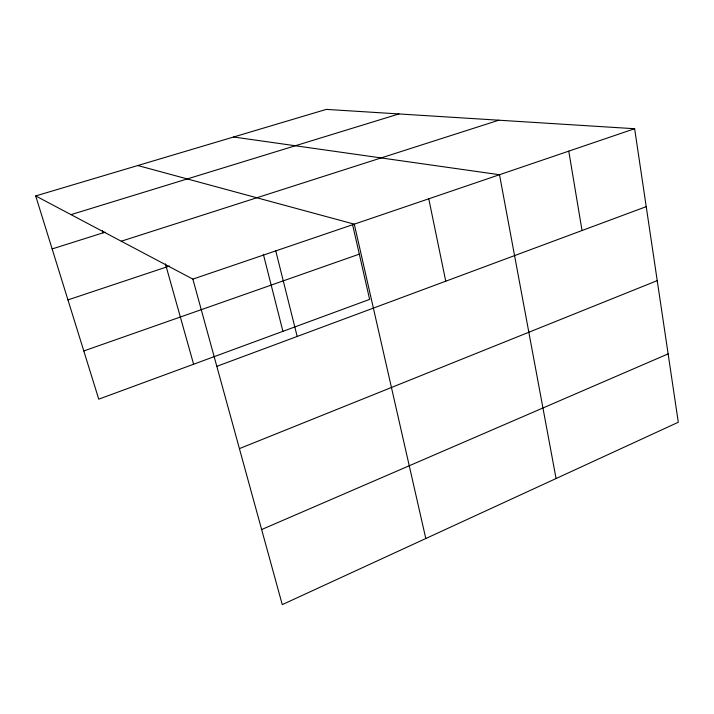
<?xml version="1.0" encoding="UTF-8"?>
<svg xmlns="http://www.w3.org/2000/svg" width="714" height="714" viewBox="0 0 714 714"><rect width="100%" height="100%" fill="white"/><g stroke="black" fill="none" stroke-linecap="round" stroke-linejoin="round"><path stroke-width="1.07" d="M261.645 529.547L668.125 353.885M239.413 448.615L657.228 280.638M216.815 366.336L646.224 206.649M83.797 350.958L359.312 254.139M192.86 279.112L634.63 128.725L678.3 422.251L282.262 604.615L192.86 279.112L35.7 195.939L98.755 399.171L369.629 299.389L352.627 224.812M67.955 299.898L169.45 266.036M121.246 241.216L498.818 120.211M52.14 248.936L105.136 232.193M71.007 214.628L398.939 113.937M35.7 195.939L326.307 109.385L634.63 128.725M233.594 136.999L499.505 174.725L556.081 478.532M137.793 165.532L354.287 224.16L425.803 538.517M102.405 230.72L103.039 232.862M165.425 263.903L193.61 364.229M263.368 254.3L282.923 331.332M275.765 250.891L297.176 336.455M428.766 198.804L445.759 281.2M568.772 151.145L582.026 230.524"/></g></svg>
